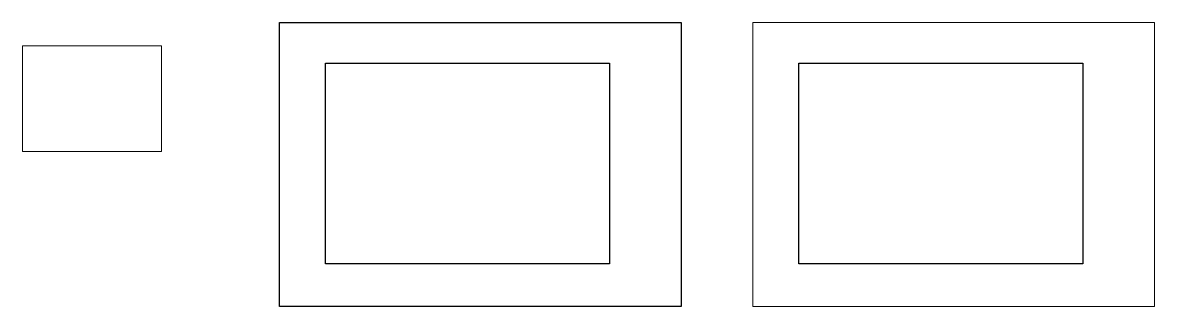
# Paper-space layout 'Layout2' of a CAD drawing. Header units: millimetres. Extents: x 26 to 1700, y -210 to 210.
import ezdxf

# ---------------------------------------------------------------- set-up
doc = ezdxf.new("R2010")
doc.units = ezdxf.units.MM
doc.layers.add('05_Mobiliário', color=1, linetype='Continuous')

psp = doc.layouts.new('Layout2')

# ---------------------------------------------------------------- linework, layer by layer
at = {"layer": '05_Mobiliário'}
for points in [[(406, 210.1), (1000, 210.1), (1000, -209.9), (406, -209.9)], [(474, 150.1), (894, 150.1), (894, -146.9), (474, -146.9)], [(1174.4, 150.1), (1594.4, 150.1), (1594.4, -146.9), (1174.4, -146.9)]]:
    psp.add_lwpolyline(points, close=True, dxfattribs=at)

# ---------------------------------------------------------------- viewports
at = {"layer": '05_Mobiliário', "view_target_point": (44755.788, -39580.166)}
for center, view_center_point, view_height, status in [((703, 0.1), (3005.145, 9382.122), 840, 3), ((1403.3, 0.1), (6756.307, -10969.698), 840.00003, 4)]:
    psp.add_viewport(center=center, size=(594, 420), view_center_point=view_center_point, view_height=view_height, status=status, dxfattribs=at)
psp.add_viewport(center=(128.5, 97.5), size=(205.6, 156), view_center_point=(4884.285, 1968.542), view_height=17790.65667, dxfattribs=at)

doc.saveas('drawing.dxf')
